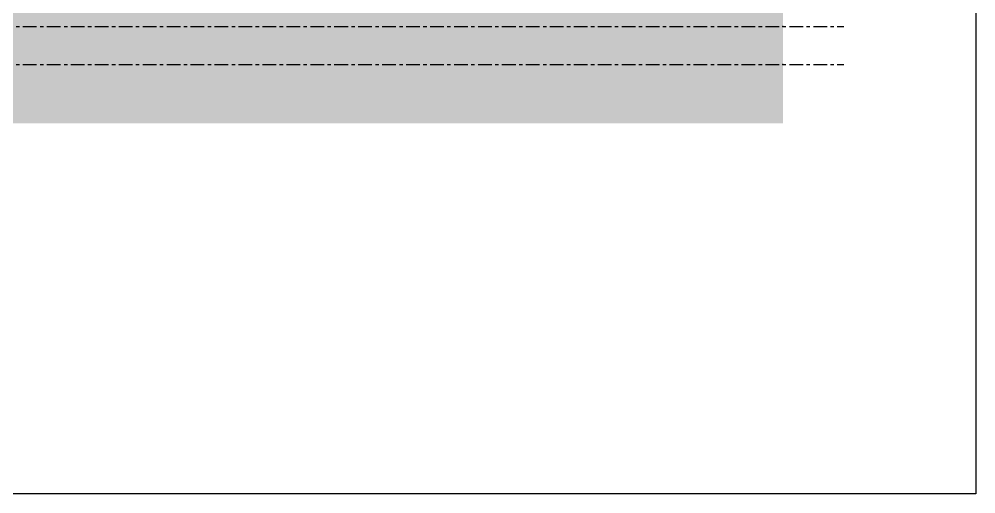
# Model space of a CAD drawing. Header units: millimetres. Extents: x -25371 to 2282244, y -90657 to 147824.
# Drawn here: x 1831195 to 1846924, y -11627 to -3826 of the extents above; entities that cross this region are included whole.
import ezdxf
from ezdxf.xclip import XClip

# ---------------------------------------------------------------- set-up
doc = ezdxf.new("R2010")
doc.units = ezdxf.units.MM
doc.header["$XCLIPFRAME"] = 0
doc.linetypes.add('CENTER', pattern=[50.8, 31.75, -6.35, 6.35, -6.35])
doc.linetypes.add('TA_GL_000.90000', pattern=[2.475, 0.9, -0.225, 0.225, -0.225, 0.9])
doc.layers.add('000 - 0_SYM_DWG_GRIDLINE_MAIN_COLOR_251', color=7, linetype='Continuous')
doc.layers.add('000 - GRID', color=7, linetype='CENTER')
doc.layers.add('A-DETL-GENF', color=7, linetype='Continuous', lineweight=35)
doc.styles.add('TA', font='', dxfattribs={"height": 4.5})
doc.styles.get('TA').set_extended_font_data('Cordia New')

# ---------------------------------------------------------------- blocks, each defined once
blk = doc.blocks.new('A$C7fb6dcac')
at = {"layer": 'Defpoints', "color": 7}
blk.add_lwpolyline([(5425, -444), (4650, -444), (4650, 0), (5425, 0)], close=True, dxfattribs=at)
blk = doc.blocks.new('C-1-VS01-AR-2562-01 -B_20260615-142721_ELEVATION_3_EX')
at = {"layer": 'A-DETL-GENF', "lineweight": 9}
h = blk.add_hatch(dxfattribs=at)
h.set_pattern_fill('FP_13', style=0, pattern_type=2)
h.set_pattern_definition([(45, (-71649.76, 0), (0, 449.0128), [317.5, -317.5]), (45, (-71733.95, 84.2), (0, 449.0128), [317.5, -317.5]), (45, (-71818.13, 168.38), (0, 449.0128), [317.5, -317.5]), (135, (-71818.13, 224.5), (-449.0128, 3e-14), [317.5, -317.5]), (135, (-71733.95, 308.7), (-449.0128, 3e-14), [317.5, -317.5]), (135, (-71649.76, 392.9), (-449.0128, 3e-14), [317.5, -317.5])])
h.paths.add_polyline_path([(20053, 99035), (31112, 99035), (31112, 101000), (-15301, 101000), (-15301, 99035), (19962, 99035)])
blk = doc.blocks.new('*U974')
at = {"layer": '000 - 0_SYM_DWG_GRIDLINE_MAIN_COLOR_251', "color": 7, "linetype": 'ByBlock', "ltscale": 5}
blk.add_line((20, 0), (-588.5, 0), dxfattribs=at)
at = {"layer": '000 - 0_SYM_DWG_GRIDLINE_MAIN_COLOR_251', "color": 7}
blk.add_point((-568.5, 0), dxfattribs=at)
at = {"color": 7, "style": 'TA', "flags": 1}
blk.add_attdef('LOCATION', (6, -6), '', height=4.5, rotation=270, dxfattribs=at)
blk = doc.blocks.new('C-1-VS01_REV00_20260615-145551_ELEVATION_3_DIMS-2')
at = {"layer": '000 - GRID', "color": 7, "linetype": 'TA_GL_000.90000', "xscale": 50.00000000000004, "yscale": 50.00000000000004, "zscale": 50.00000000000004, "rotation": 180}
for p in [(2686.7, 100625), (2686.7, 100000)]:
    blk.add_blockref('*U974', p, dxfattribs=at)

msp = doc.modelspace()

# ---------------------------------------------------------------- block references
at = {"color": 7, "xscale": 50, "yscale": 50, "zscale": 50}
msp.add_blockref('A$C7fb6dcac', (1575673.68, 10572.622), dxfattribs=at)
at = {"color": 7}
ref = msp.add_blockref('C-1-VS01-AR-2562-01 -B_20260615-142721_ELEVATION_3_EX', (1812640.274, -104572.744), dxfattribs=at)
XClip(ref).set_block_clipping_path([(4847.059925341, 96707.0933076996), (33463.847453482, 115145.365818867)])
msp.add_blockref('C-1-VS01_REV00_20260615-145551_ELEVATION_3_DIMS-2', (1812640.274, -104572.744), dxfattribs=at)

doc.saveas('drawing.dxf')
